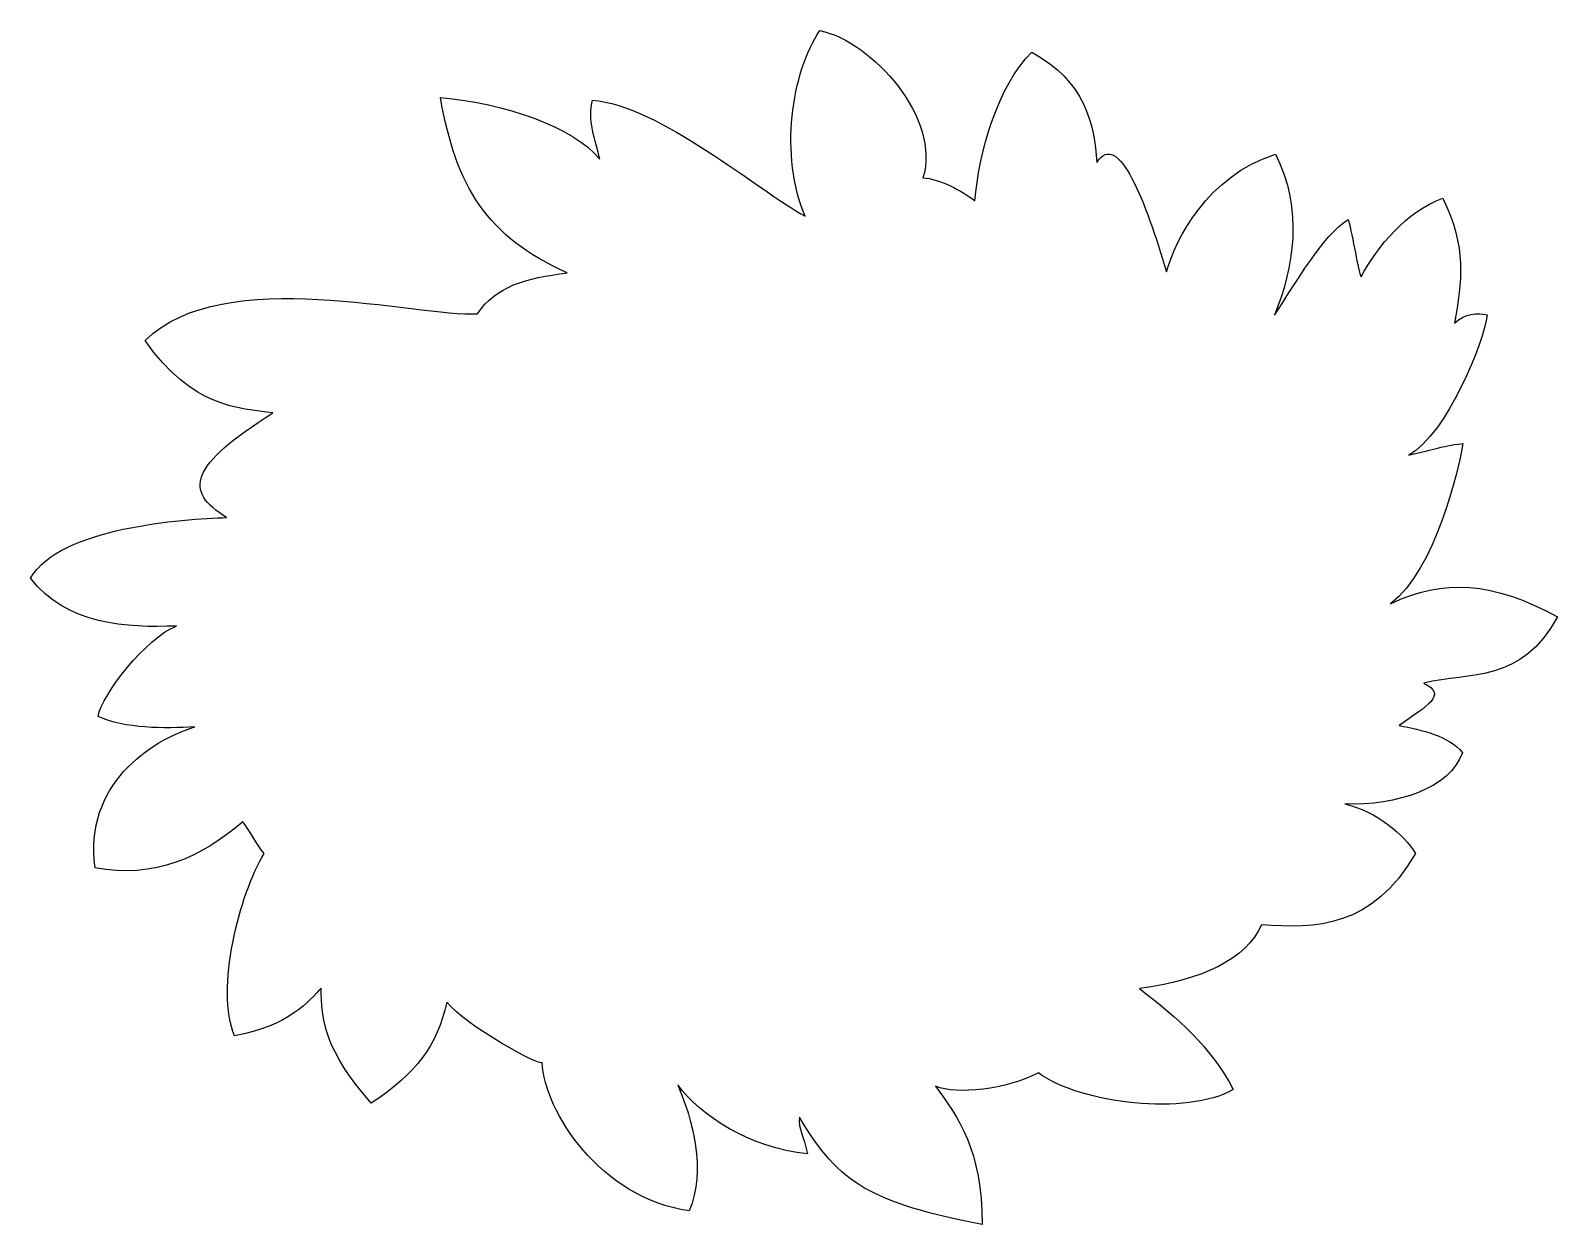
# Model space of a CAD drawing. Header units: centimetres. Extents: x -11 to 8.6, y -7.1 to 8.2.
import ezdxf

# ---------------------------------------------------------------- set-up
doc = ezdxf.new("R2010")
doc.units = ezdxf.units.CM
doc.header["$MEASUREMENT"] = 0
doc.layers.add('Layer 1', color=7, linetype='Continuous')

msp = doc.modelspace()

# ---------------------------------------------------------------- linework, layer by layer
at = {"layer": 'Layer 1', "color": 176}
msp.add_open_spline([(-1.05483, 5.82928), (-1.65263, 6.16128), (-2.93579, 7.25333), (-3.77976, 7.31679), (-3.77976, 7.31679), (-3.85236, 7.0814), (-3.74067, 6.79544), (-3.68782, 6.56223), (-3.68782, 6.56223), (-4.03064, 6.98044), (-4.90798, 7.27509), (-5.72883, 7.3521), (-5.72883, 7.3521), (-5.52942, 6.20648), (-5.13602, 5.57143), (-4.10599, 5.10468), (-4.10599, 5.10468), (-4.63742, 5.03714), (-5.01891, 4.93382), (-5.25362, 4.58213), (-5.25362, 4.58213), (-6.03208, 4.53146), (-8.49734, 5.23602), (-9.51319, 4.23932), (-9.51319, 4.23932), (-8.91159, 3.37358), (-8.31245, 3.37259), (-7.87547, 3.31213), (-7.87547, 3.31213), (-8.94704, 2.63538), (-9.02387, 2.30816), (-8.46871, 1.97164), (-8.46871, 1.97164), (-9.019, 1.95343), (-10.6128, 1.84684), (-10.98142, 1.19426), (-10.98142, 1.19426), (-10.51819, 0.59247), (-9.74221, 0.55719), (-9.1124, 0.58196), (-9.1124, 0.58196), (-9.496, 0.43399), (-10.06954, -0.29446), (-10.11465, -0.57636), (-10.11465, -0.57636), (-9.77778, -0.73389), (-9.26158, -0.73273), (-8.87487, -0.70767), (-8.87487, -0.70767), (-9.44473, -0.88578), (-10.30258, -1.44891), (-10.15442, -2.5142), (-10.15442, -2.5142), (-9.40148, -2.66182), (-8.77607, -2.37273), (-8.26326, -1.92496), (-8.26326, -1.92496), (-8.15884, -2.05296), (-8.09413, -2.20487), (-7.9871, -2.33176), (-7.9871, -2.33176), (-8.3064, -2.85804), (-8.619, -4.06122), (-8.36795, -4.66792), (-8.36795, -4.66792), (-7.67801, -4.54416), (-7.39623, -4.21054), (-7.25949, -4.05405), (-7.25949, -4.05405), (-7.25422, -4.45696), (-7.21226, -4.85592), (-6.61478, -5.52922), (-6.61478, -5.52922), (-6.02366, -5.13425), (-5.77955, -4.7989), (-5.64676, -4.2368), (-5.64676, -4.2368), (-5.39976, -4.54138), (-4.4381, -5.06645), (-4.42564, -5.00898), (-4.42564, -5.00898), (-4.39293, -5.63872), (-3.68874, -6.73872), (-2.54108, -6.90873), (-2.54108, -6.90873), (-2.32513, -6.3755), (-2.49275, -5.75665), (-2.68929, -5.29288), (-2.68929, -5.29288), (-2.39339, -5.68945), (-1.77328, -6.10232), (-1.0248, -6.17884), (-1.0248, -6.17884), (-1.07896, -5.93162), (-1.14247, -5.8651), (-1.13066, -5.70822), (-1.13066, -5.70822), (-0.6214, -6.56916), (-0.19038, -6.80874), (1.21137, -7.08209), (1.21137, -7.08209), (1.21468, -6.13074), (0.90375, -5.70867), (0.61517, -5.31163), (0.61517, -5.31163), (0.88312, -5.42549), (1.52842, -5.35274), (1.93168, -5.14225), (1.93168, -5.14225), (2.48034, -5.53902), (3.83789, -5.69505), (4.42798, -5.3544), (4.42798, -5.3544), (4.1567, -4.81561), (3.71187, -4.43395), (3.22753, -4.0619), (3.22753, -4.0619), (4.0333, -3.94986), (4.59667, -3.6855), (4.7893, -3.24407), (4.7893, -3.24407), (5.48399, -3.29863), (6.21137, -3.28382), (6.76439, -2.3316), (6.76439, -2.3316), (6.61542, -2.08592), (6.27146, -1.79234), (5.85808, -1.69653), (5.85808, -1.69653), (6.52434, -1.72235), (7.20948, -1.49611), (7.36536, -1.04061), (7.36536, -1.04061), (7.19221, -0.82016), (6.84093, -0.75118), (6.55535, -0.69136), (6.55535, -0.69136), (6.91441, -0.44014), (7.17852, -0.30292), (6.87041, -0.14919), (6.87041, -0.14919), (7.46704, -0.00412), (8.11929, -0.15941), (8.58328, 0.70178), (8.58328, 0.70178), (7.75393, 1.15041), (7.12473, 1.19497), (6.44536, 0.86729), (6.44536, 0.86729), (7.01879, 1.30519), (7.31815, 2.58164), (7.37002, 2.9217), (7.37002, 2.9217), (7.05277, 2.87534), (7.05201, 2.85444), (6.67725, 2.77132), (6.67725, 2.77132), (7.16937, 3.03799), (7.64535, 4.23518), (7.68328, 4.5664), (7.68328, 4.5664), (7.56565, 4.60017), (7.39742, 4.58634), (7.26195, 4.462), (7.26195, 4.462), (7.35961, 4.99531), (7.42166, 5.43819), (7.11413, 6.06218), (7.11413, 6.06218), (6.64431, 5.88237), (6.28218, 5.4555), (6.06607, 5.05215), (6.06607, 5.05215), (6.02954, 5.13128), (5.96421, 5.56397), (5.90236, 5.79028), (5.90236, 5.79028), (5.5739, 5.58665), (5.22796, 4.96487), (4.95814, 4.5646), (4.95814, 4.5646), (5.19792, 5.15681), (5.33628, 5.92653), (4.96854, 6.6249), (4.96854, 6.6249), (4.1024, 6.34923), (3.69176, 5.53938), (3.57509, 5.11812), (3.57509, 5.11812), (3.31109, 6.00269), (2.95388, 6.95446), (2.68126, 6.51797), (2.68126, 6.51797), (2.65112, 7.00904), (2.52851, 7.56303), (1.84809, 7.93031), (1.84809, 7.93031), (1.41116, 7.5096), (1.16594, 6.62611), (1.11982, 6.0283), (1.11982, 6.0283), (0.95226, 6.15294), (0.66856, 6.31412), (0.4517, 6.32148), (0.4517, 6.32148), (0.69203, 7.07158), (-0.18967, 8.06942), (-0.86814, 8.20842), (-0.86814, 8.20842), (-1.22888, 7.6819), (-1.39079, 6.5991), (-1.05483, 5.82928)], degree=3, knots=[0, 0, 0, 0, 0.01851852, 0.01851852, 0.01851852, 0.01851852, 0.03703704, 0.03703704, 0.03703704, 0.03703704, 0.05555556, 0.05555556, 0.05555556, 0.05555556, 0.07407407, 0.07407407, 0.07407407, 0.07407407, 0.09259259, 0.09259259, 0.09259259, 0.09259259, 0.11111111, 0.11111111, 0.11111111, 0.11111111, 0.12962963, 0.12962963, 0.12962963, 0.12962963, 0.14814815, 0.14814815, 0.14814815, 0.14814815, 0.16666667, 0.16666667, 0.16666667, 0.16666667, 0.18518519, 0.18518519, 0.18518519, 0.18518519, 0.2037037, 0.2037037, 0.2037037, 0.2037037, 0.22222222, 0.22222222, 0.22222222, 0.22222222, 0.24074074, 0.24074074, 0.24074074, 0.24074074, 0.25925926, 0.25925926, 0.25925926, 0.25925926, 0.27777778, 0.27777778, 0.27777778, 0.27777778, 0.2962963, 0.2962963, 0.2962963, 0.2962963, 0.31481481, 0.31481481, 0.31481481, 0.31481481, 0.33333333, 0.33333333, 0.33333333, 0.33333333, 0.35185185, 0.35185185, 0.35185185, 0.35185185, 0.37037037, 0.37037037, 0.37037037, 0.37037037, 0.38888889, 0.38888889, 0.38888889, 0.38888889, 0.40740741, 0.40740741, 0.40740741, 0.40740741, 0.42592593, 0.42592593, 0.42592593, 0.42592593, 0.44444444, 0.44444444, 0.44444444, 0.44444444, 0.46296296, 0.46296296, 0.46296296, 0.46296296, 0.48148148, 0.48148148, 0.48148148, 0.48148148, 0.5, 0.5, 0.5, 0.5, 0.51851852, 0.51851852, 0.51851852, 0.51851852, 0.53703704, 0.53703704, 0.53703704, 0.53703704, 0.55555556, 0.55555556, 0.55555556, 0.55555556, 0.57407407, 0.57407407, 0.57407407, 0.57407407, 0.59259259, 0.59259259, 0.59259259, 0.59259259, 0.61111111, 0.61111111, 0.61111111, 0.61111111, 0.62962963, 0.62962963, 0.62962963, 0.62962963, 0.64814815, 0.64814815, 0.64814815, 0.64814815, 0.66666667, 0.66666667, 0.66666667, 0.66666667, 0.68518519, 0.68518519, 0.68518519, 0.68518519, 0.7037037, 0.7037037, 0.7037037, 0.7037037, 0.72222222, 0.72222222, 0.72222222, 0.72222222, 0.74074074, 0.74074074, 0.74074074, 0.74074074, 0.75925926, 0.75925926, 0.75925926, 0.75925926, 0.77777778, 0.77777778, 0.77777778, 0.77777778, 0.7962963, 0.7962963, 0.7962963, 0.7962963, 0.81481481, 0.81481481, 0.81481481, 0.81481481, 0.83333333, 0.83333333, 0.83333333, 0.83333333, 0.85185185, 0.85185185, 0.85185185, 0.85185185, 0.87037037, 0.87037037, 0.87037037, 0.87037037, 0.88888889, 0.88888889, 0.88888889, 0.88888889, 0.90740741, 0.90740741, 0.90740741, 0.90740741, 0.92592593, 0.92592593, 0.92592593, 0.92592593, 0.94444444, 0.94444444, 0.94444444, 0.94444444, 0.96296296, 0.96296296, 0.96296296, 0.96296296, 1, 1, 1, 1], dxfattribs=at)

doc.saveas('drawing.dxf')
